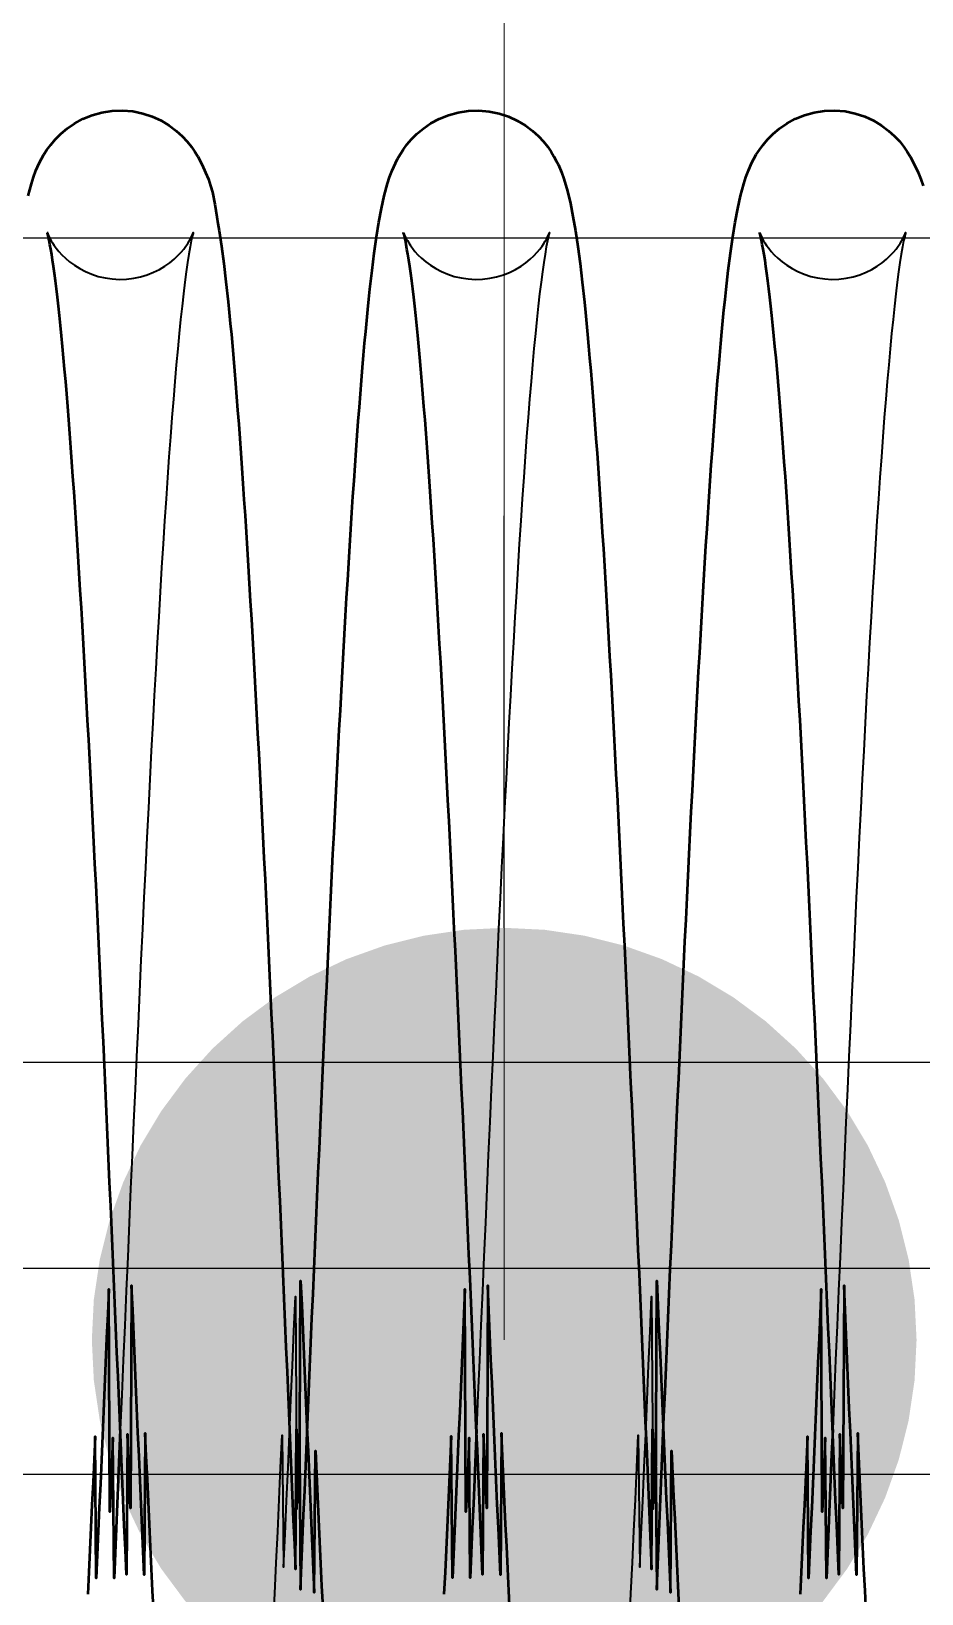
# Model space of a CAD drawing. Header units: millimetres. Extents: x 1448 to 104164, y -19509 to -89.
# Drawn here: x 81018.6 to 81061.8, y -3018.4 to -2942.6 of the extents above; entities that cross this region are included whole.
import ezdxf

# ---------------------------------------------------------------- set-up
doc = ezdxf.new("R2010")
doc.units = ezdxf.units.MM
doc.header["$LTSCALE"] = 60
doc.header["$MEASUREMENT"] = 0
doc.linetypes.add('CENTER', pattern=[2, 1.25, -0.25, 0.25, -0.25])
doc.layers.get('0').update_dxf_attribs({"linetype": 'CONTINUOUS'})
doc.layers.add('cen', color=14, linetype='CONTINUOUS')
doc.layers.add('가려진 것(ISO)', color=7, linetype='CONTINUOUS', lineweight=35)
doc.layers.add('가시적인 것(ISO)', color=7, linetype='CONTINUOUS', lineweight=50)
doc.styles.add('0T-OUT', font='H2GTRE.TTF')
doc.dimstyles.new('MAIN', dxfattribs={"dimtxt": 1.5, "dimasz": 0.5, "dimexe": 1, "dimexo": 2, "dimgap": 1, "dimtad": 1, "dimdec": 0, "dimdsep": 46, "dimlunit": 6, "dimtxsty": '0T-OUT', "dimblk": 'DOT', "dimcen": 2.5, "dimdle": 2, "dimclrd": 256, "dimclre": 256, "dimclrt": 3, "dimadec": 0, "dimazin": 0, "dimtfac": 1, "dimtdec": 0, "dimtix": 1, "dimtmove": 2, "dimatfit": 3, "dimldrblk": 'DOT', "dimfxl": 1, "dimtvp": 1, "dimtolj": 1, "dimtzin": 0, "dimlwd": 0, "dimlwe": 0, "dimarcsym": 0})

# ---------------------------------------------------------------- blocks, each defined once
blk = doc.blocks.new('토션스프링1')
at = {"layer": '가려진 것(ISO)', "flags": 128}
for points in [[(21462554.517, -50955408.884), (21462554.522, -50955408.9), (21462554.542, -50955408.952), (21462554.582, -50955409.046), (21462554.652, -50955409.194), (21462554.703, -50955409.288), (21462554.769, -50955409.397), (21462554.852, -50955409.52), (21462554.954, -50955409.657), (21462555.077, -50955409.808), (21462555.225, -50955409.971), (21462555.4, -50955410.141), (21462555.602, -50955410.313), (21462555.833, -50955410.482), (21462556.09, -50955410.642), (21462556.372, -50955410.789), (21462556.673, -50955410.916), (21462556.992, -50955411.019), (21462557.326, -50955411.096), (21462557.669, -50955411.145), (21462558.017, -50955411.164), (21462558.364, -50955411.152), (21462558.709, -50955411.11), (21462559.045, -50955411.039), (21462559.369, -50955410.942), (21462559.675, -50955410.821), (21462559.961, -50955410.678), (21462560.224, -50955410.52), (21462560.462, -50955410.353), (21462560.671, -50955410.181), (21462560.852, -50955410.01), (21462561.006, -50955409.845), (21462561.135, -50955409.69), (21462561.241, -50955409.547), (21462561.327, -50955409.42), (21462561.396, -50955409.309), (21462561.45, -50955409.212), (21462561.525, -50955409.061), (21462561.569, -50955408.961), (21462561.591, -50955408.905), (21462561.598, -50955408.885), (21462561.595, -50955408.895), (21462561.585, -50955408.932), (21462561.569, -50955408.993), (21462561.549, -50955409.076), (21462561.5, -50955409.3), (21462561.445, -50955409.588), (21462561.385, -50955409.936), (21462561.322, -50955410.341), (21462561.257, -50955410.799), (21462561.19, -50955411.307), (21462561.122, -50955411.862), (21462561.053, -50955412.461), (21462560.984, -50955413.106), (21462560.915, -50955413.796), (21462560.845, -50955414.528), (21462560.774, -50955415.303), (21462560.704, -50955416.119), (21462560.633, -50955416.975), (21462560.562, -50955417.869), (21462560.491, -50955418.8), (21462560.42, -50955419.768), (21462560.349, -50955420.771), (21462560.278, -50955421.812), (21462560.206, -50955422.889), (21462560.135, -50955424.003), (21462560.063, -50955425.15), (21462559.992, -50955426.331), (21462559.92, -50955427.544), (21462559.849, -50955428.786), (21462559.777, -50955430.058), (21462559.705, -50955431.358), (21462559.634, -50955432.685), (21462559.562, -50955434.036), (21462559.491, -50955435.413), (21462559.42, -50955436.816), (21462559.348, -50955438.247), (21462559.276, -50955439.702), (21462559.205, -50955441.182), (21462559.133, -50955442.683), (21462559.061, -50955444.204), (21462558.989, -50955445.745), (21462558.918, -50955447.302), (21462558.846, -50955448.876), (21462558.774, -50955450.463), (21462558.703, -50955452.064), (21462558.631, -50955453.675), (21462558.56, -50955455.3), (21462558.488, -50955456.939), (21462558.417, -50955458.591), (21462558.345, -50955460.254), (21462558.273, -50955461.926), (21462558.201, -50955463.606), (21462558.129, -50955465.292), (21462558.057, -50955466.982)], [(21462571.793, -50955408.884), (21462571.798, -50955408.9), (21462571.818, -50955408.952), (21462571.858, -50955409.045), (21462571.929, -50955409.189), (21462571.98, -50955409.282), (21462572.045, -50955409.391), (21462572.126, -50955409.514), (21462572.226, -50955409.652), (21462572.349, -50955409.803), (21462572.496, -50955409.966), (21462572.67, -50955410.136), (21462572.871, -50955410.308), (21462573.102, -50955410.477), (21462573.359, -50955410.638), (21462573.639, -50955410.785), (21462573.94, -50955410.912), (21462574.259, -50955411.016), (21462574.593, -50955411.094), (21462574.936, -50955411.144), (21462575.283, -50955411.164), (21462575.63, -50955411.153), (21462575.975, -50955411.111), (21462576.312, -50955411.041), (21462576.636, -50955410.945), (21462576.942, -50955410.824), (21462577.229, -50955410.682), (21462577.493, -50955410.525), (21462577.732, -50955410.357), (21462577.941, -50955410.186), (21462578.123, -50955410.015), (21462578.278, -50955409.85), (21462578.408, -50955409.693), (21462578.514, -50955409.551), (21462578.6, -50955409.424), (21462578.67, -50955409.312), (21462578.725, -50955409.214), (21462578.801, -50955409.063), (21462578.845, -50955408.962), (21462578.867, -50955408.905), (21462578.874, -50955408.885), (21462578.871, -50955408.895), (21462578.861, -50955408.931), (21462578.845, -50955408.992), (21462578.825, -50955409.075), (21462578.776, -50955409.298), (21462578.721, -50955409.585), (21462578.662, -50955409.934), (21462578.599, -50955410.339), (21462578.533, -50955410.797), (21462578.466, -50955411.304), (21462578.398, -50955411.858), (21462578.329, -50955412.458), (21462578.26, -50955413.103), (21462578.191, -50955413.793), (21462578.121, -50955414.525), (21462578.05, -50955415.3), (21462577.98, -50955416.115), (21462577.909, -50955416.97), (21462577.838, -50955417.864), (21462577.767, -50955418.794), (21462577.696, -50955419.76), (21462577.625, -50955420.765), (21462577.554, -50955421.807), (21462577.482, -50955422.886), (21462577.411, -50955424), (21462577.339, -50955425.148), (21462577.268, -50955426.329), (21462577.196, -50955427.541), (21462577.125, -50955428.783), (21462577.053, -50955430.054), (21462576.981, -50955431.352), (21462576.91, -50955432.676), (21462576.839, -50955434.027), (21462576.767, -50955435.405), (21462576.696, -50955436.812), (21462576.624, -50955438.244), (21462576.552, -50955439.701), (21462576.48, -50955441.181), (21462576.409, -50955442.682), (21462576.337, -50955444.203), (21462576.265, -50955445.743), (21462576.193, -50955447.299), (21462576.122, -50955448.871), (21462576.05, -50955450.456), (21462575.979, -50955452.054), (21462575.907, -50955453.666), (21462575.836, -50955455.294), (21462575.764, -50955456.936), (21462575.692, -50955458.59), (21462575.62, -50955460.254), (21462575.549, -50955461.927), (21462575.477, -50955463.607), (21462575.405, -50955465.293), (21462575.333, -50955466.981)], [(21462589.069, -50955408.884), (21462589.074, -50955408.9), (21462589.094, -50955408.952), (21462589.133, -50955409.046), (21462589.203, -50955409.194), (21462589.255, -50955409.288), (21462589.321, -50955409.397), (21462589.404, -50955409.52), (21462589.505, -50955409.657), (21462589.628, -50955409.808), (21462589.777, -50955409.971), (21462589.951, -50955410.141), (21462590.153, -50955410.313), (21462590.384, -50955410.482), (21462590.642, -50955410.642), (21462590.923, -50955410.789), (21462591.225, -50955410.916), (21462591.544, -50955411.019), (21462591.878, -50955411.096), (21462592.221, -50955411.145), (21462592.568, -50955411.164), (21462592.916, -50955411.152), (21462593.26, -50955411.11), (21462593.597, -50955411.039), (21462593.921, -50955410.942), (21462594.227, -50955410.821), (21462594.512, -50955410.678), (21462594.775, -50955410.52), (21462595.013, -50955410.353), (21462595.223, -50955410.181), (21462595.403, -50955410.01), (21462595.557, -50955409.845), (21462595.686, -50955409.69), (21462595.793, -50955409.547), (21462595.878, -50955409.42), (21462595.947, -50955409.309), (21462596.002, -50955409.212), (21462596.077, -50955409.061), (21462596.12, -50955408.961), (21462596.142, -50955408.905), (21462596.149, -50955408.885), (21462596.146, -50955408.895), (21462596.137, -50955408.932), (21462596.121, -50955408.993), (21462596.101, -50955409.076), (21462596.051, -50955409.3), (21462595.996, -50955409.588), (21462595.937, -50955409.936), (21462595.874, -50955410.341), (21462595.808, -50955410.799), (21462595.741, -50955411.307), (21462595.673, -50955411.862), (21462595.605, -50955412.461), (21462595.536, -50955413.106), (21462595.466, -50955413.796), (21462595.396, -50955414.528), (21462595.326, -50955415.303), (21462595.255, -50955416.119), (21462595.184, -50955416.975), (21462595.113, -50955417.869), (21462595.042, -50955418.8), (21462594.971, -50955419.768), (21462594.9, -50955420.771), (21462594.829, -50955421.812), (21462594.758, -50955422.889), (21462594.687, -50955424.003), (21462594.615, -50955425.15), (21462594.543, -50955426.331), (21462594.472, -50955427.544), (21462594.4, -50955428.786), (21462594.328, -50955430.058), (21462594.257, -50955431.358), (21462594.185, -50955432.685), (21462594.114, -50955434.036), (21462594.043, -50955435.413), (21462593.971, -50955436.816), (21462593.9, -50955438.247), (21462593.828, -50955439.702), (21462593.756, -50955441.182), (21462593.684, -50955442.683), (21462593.613, -50955444.204), (21462593.541, -50955445.745), (21462593.469, -50955447.302), (21462593.397, -50955448.876), (21462593.326, -50955450.463), (21462593.254, -50955452.064), (21462593.183, -50955453.675), (21462593.111, -50955455.3), (21462593.04, -50955456.939), (21462592.968, -50955458.591), (21462592.896, -50955460.254), (21462592.824, -50955461.926), (21462592.753, -50955463.606), (21462592.681, -50955465.292), (21462592.609, -50955466.982)], [(21462565.477, -50955476.418), (21462565.548, -50955474.94), (21462565.62, -50955473.44), (21462565.692, -50955471.919), (21462565.764, -50955470.378), (21462565.836, -50955468.82), (21462565.907, -50955467.246), (21462565.979, -50955473.657), (21462566.051, -50955472.056), (21462566.122, -50955470.443), (21462566.194, -50955468.82), (21462566.265, -50955467.183), (21462566.337, -50955465.534), (21462566.408, -50955463.872), (21462566.48, -50955462.202), (21462566.552, -50955460.523), (21462566.624, -50955470.837), (21462566.695, -50955469.147)], [(21462582.753, -50955476.413), (21462582.825, -50955474.934), (21462582.896, -50955473.433), (21462582.968, -50955471.913), (21462583.04, -50955470.373), (21462583.112, -50955468.817), (21462583.183, -50955467.245), (21462583.255, -50955473.659), (21462583.326, -50955472.061), (21462583.398, -50955470.451), (21462583.469, -50955468.826), (21462583.541, -50955467.186), (21462583.612, -50955465.534), (21462583.684, -50955463.871), (21462583.756, -50955462.2), (21462583.828, -50955460.521), (21462583.899, -50955470.836), (21462583.971, -50955469.147)]]:
    blk.add_lwpolyline(points, dxfattribs=at)
at = {"layer": '가시적인 것(ISO)', "flags": 128}
for points in [[(21462553.584, -50955407.116), (21462553.744, -50955406.52), (21462553.846, -50955406.21), (21462553.969, -50955405.882), (21462554.129, -50955405.52), (21462554.231, -50955405.321), (21462554.354, -50955405.107), (21462554.502, -50955404.875), (21462554.683, -50955404.629), (21462554.902, -50955404.37), (21462555.167, -50955404.104), (21462555.48, -50955403.84), (21462555.84, -50955403.593), (21462556.245, -50955403.374), (21462556.691, -50955403.193), (21462557.165, -50955403.06), (21462557.658, -50955402.984), (21462558.161, -50955402.967), (21462558.662, -50955403.008), (21462559.148, -50955403.108), (21462559.612, -50955403.262), (21462560.042, -50955403.461), (21462560.43, -50955403.693), (21462560.77, -50955403.948), (21462561.063, -50955404.213), (21462561.308, -50955404.476), (21462561.511, -50955404.73), (21462561.678, -50955404.971), (21462561.815, -50955405.197), (21462562.028, -50955405.602), (21462562.198, -50955405.97), (21462562.334, -50955406.308), (21462562.441, -50955406.624), (21462562.526, -50955406.926), (21462562.647, -50955407.512), (21462562.743, -50955408.121), (21462562.796, -50955408.451), (21462562.853, -50955408.803), (21462562.966, -50955409.56), (21462563.076, -50955410.387), (21462563.183, -50955411.286), (21462563.289, -50955412.256), (21462563.341, -50955412.768), (21462563.392, -50955413.298), (21462563.444, -50955413.846), (21462563.495, -50955414.412), (21462563.546, -50955414.996), (21462563.597, -50955415.598), (21462563.648, -50955416.218), (21462563.699, -50955416.856), (21462563.75, -50955417.513), (21462563.801, -50955418.189), (21462563.853, -50955418.883), (21462563.904, -50955419.596), (21462563.955, -50955420.327), (21462564.006, -50955421.075), (21462564.057, -50955421.841), (21462564.109, -50955422.624), (21462564.16, -50955423.424), (21462564.211, -50955424.24), (21462564.262, -50955425.071), (21462564.313, -50955425.918), (21462564.364, -50955426.781), (21462564.415, -50955427.657), (21462564.466, -50955428.548), (21462564.517, -50955429.453), (21462564.568, -50955430.371), (21462564.619, -50955431.303), (21462564.669, -50955432.247), (21462564.72, -50955433.205), (21462564.771, -50955434.178), (21462564.822, -50955435.165), (21462564.873, -50955436.165), (21462564.924, -50955437.178), (21462564.975, -50955438.204), (21462565.026, -50955439.241), (21462565.077, -50955440.289), (21462565.128, -50955441.348), (21462565.179, -50955442.418), (21462565.23, -50955443.497), (21462565.281, -50955444.585), (21462565.332, -50955445.682), (21462565.382, -50955446.787), (21462565.433, -50955447.9), (21462565.484, -50955449.019), (21462565.535, -50955450.145), (21462565.585, -50955451.278), (21462565.636, -50955452.419), (21462565.687, -50955453.568), (21462565.738, -50955454.724), (21462565.789, -50955455.887), (21462565.84, -50955457.057), (21462565.891, -50955458.232), (21462565.942, -50955459.413), (21462565.993, -50955460.597), (21462566.044, -50955461.786), (21462566.095, -50955462.978), (21462566.145, -50955464.173), (21462566.196, -50955465.37), (21462566.247, -50955466.568), (21462566.298, -50955467.767), (21462566.349, -50955468.966), (21462566.4, -50955470.165), (21462566.45, -50955471.363), (21462566.501, -50955472.561), (21462566.552, -50955473.761), (21462566.603, -50955466.961), (21462566.654, -50955468.161), (21462566.704, -50955469.361), (21462566.755, -50955470.559), (21462566.806, -50955459.756), (21462566.857, -50955460.951), (21462566.908, -50955462.142), (21462566.959, -50955463.331), (21462567.01, -50955464.515), (21462567.061, -50955465.694), (21462567.112, -50955466.868), (21462567.163, -50955468.036), (21462567.214, -50955469.198), (21462567.265, -50955470.352), (21462567.315, -50955471.499), (21462567.366, -50955472.637), (21462567.417, -50955473.77), (21462567.467, -50955474.895), (21462567.518, -50955468.014), (21462567.569, -50955469.126), (21462567.62, -50955470.23), (21462567.671, -50955471.326), (21462567.722, -50955472.413), (21462567.773, -50955473.49), (21462567.824, -50955474.557), (21462567.875, -50955475.613)], [(21462566.695, -50955469.147), (21462566.746, -50955467.946), (21462566.797, -50955474.743), (21462566.848, -50955473.54), (21462566.899, -50955472.338), (21462566.95, -50955471.136), (21462567.001, -50955469.936), (21462567.051, -50955468.738), (21462567.102, -50955467.543), (21462567.153, -50955466.347), (21462567.204, -50955465.152), (21462567.254, -50955463.958), (21462567.305, -50955462.766), (21462567.356, -50955461.575), (21462567.407, -50955460.388), (21462567.458, -50955459.204), (21462567.509, -50955458.024), (21462567.56, -50955456.849), (21462567.611, -50955455.679), (21462567.662, -50955454.515), (21462567.713, -50955453.358), (21462567.764, -50955452.207), (21462567.815, -50955451.064), (21462567.866, -50955449.929), (21462567.916, -50955448.803), (21462567.967, -50955447.687), (21462568.018, -50955446.579), (21462568.068, -50955445.478), (21462568.119, -50955444.386), (21462568.17, -50955443.301), (21462568.221, -50955442.225), (21462568.272, -50955441.159), (21462568.323, -50955440.103), (21462568.374, -50955439.056), (21462568.425, -50955438.021), (21462568.476, -50955436.997), (21462568.527, -50955435.985), (21462568.578, -50955434.985), (21462568.629, -50955433.999), (21462568.68, -50955433.025), (21462568.731, -50955432.066), (21462568.782, -50955431.121), (21462568.833, -50955430.191), (21462568.884, -50955429.276), (21462568.934, -50955428.376), (21462568.985, -50955427.49), (21462569.036, -50955426.619), (21462569.087, -50955425.761), (21462569.138, -50955424.919), (21462569.189, -50955424.091), (21462569.24, -50955423.279), (21462569.292, -50955422.482), (21462569.343, -50955421.701), (21462569.394, -50955420.937), (21462569.446, -50955420.189), (21462569.497, -50955419.459), (21462569.548, -50955418.745), (21462569.6, -50955418.049), (21462569.652, -50955417.371), (21462569.703, -50955416.712), (21462569.755, -50955416.071), (21462569.807, -50955415.448), (21462569.858, -50955414.845), (21462569.91, -50955414.262), (21462569.962, -50955413.698), (21462570.014, -50955413.155), (21462570.065, -50955412.632), (21462570.117, -50955412.128), (21462570.168, -50955411.643), (21462570.271, -50955410.729), (21462570.377, -50955409.885), (21462570.487, -50955409.105), (21462570.604, -50955408.387), (21462570.728, -50955407.724), (21462570.861, -50955407.113), (21462571.02, -50955406.518), (21462571.122, -50955406.209), (21462571.245, -50955405.88), (21462571.406, -50955405.518), (21462571.508, -50955405.318), (21462571.631, -50955405.104), (21462571.78, -50955404.872), (21462571.961, -50955404.625), (21462572.181, -50955404.367), (21462572.446, -50955404.101), (21462572.76, -50955403.837), (21462573.121, -50955403.59), (21462573.526, -50955403.371), (21462573.972, -50955403.191), (21462574.447, -50955403.059), (21462574.94, -50955402.983), (21462575.443, -50955402.967), (21462575.944, -50955403.009), (21462576.43, -50955403.11), (21462576.893, -50955403.264), (21462577.323, -50955403.464), (21462577.711, -50955403.696), (21462578.05, -50955403.951), (21462578.342, -50955404.217), (21462578.587, -50955404.48), (21462578.789, -50955404.734), (21462578.955, -50955404.975), (21462579.091, -50955405.199), (21462579.206, -50955405.407), (21462579.304, -50955405.601), (21462579.455, -50955405.955), (21462579.568, -50955406.277), (21462579.747, -50955406.881), (21462579.889, -50955407.482), (21462580.013, -50955408.115), (21462580.131, -50955408.809), (21462580.245, -50955409.57), (21462580.355, -50955410.398), (21462580.462, -50955411.295), (21462580.566, -50955412.262), (21462580.618, -50955412.772), (21462580.669, -50955413.3), (21462580.72, -50955413.846), (21462580.771, -50955414.411), (21462580.822, -50955414.994), (21462580.873, -50955415.595), (21462580.924, -50955416.215), (21462580.975, -50955416.854), (21462581.026, -50955417.512), (21462581.077, -50955418.189), (21462581.129, -50955418.885), (21462581.18, -50955419.599), (21462581.231, -50955420.331), (21462581.282, -50955421.08), (21462581.333, -50955421.846), (21462581.385, -50955422.629), (21462581.436, -50955423.429), (21462581.487, -50955424.244), (21462581.538, -50955425.075), (21462581.589, -50955425.922), (21462581.64, -50955426.783), (21462581.691, -50955427.658), (21462581.742, -50955428.548), (21462581.793, -50955429.452), (21462581.844, -50955430.369), (21462581.894, -50955431.3), (21462581.945, -50955432.245), (21462581.996, -50955433.206), (21462582.047, -50955434.18), (21462582.098, -50955435.168), (21462582.149, -50955436.169), (21462582.2, -50955437.183), (21462582.251, -50955438.209), (21462582.302, -50955439.246), (21462582.353, -50955440.295), (21462582.404, -50955441.354), (21462582.455, -50955442.423), (21462582.506, -50955443.501), (21462582.557, -50955444.588), (21462582.607, -50955445.684), (21462582.658, -50955446.787), (21462582.709, -50955447.898), (21462582.76, -50955449.016), (21462582.81, -50955450.141), (21462582.861, -50955451.276), (21462582.912, -50955452.419), (21462582.963, -50955453.569), (21462583.014, -50955454.727), (21462583.065, -50955455.892), (21462583.116, -50955457.062), (21462583.167, -50955458.238), (21462583.218, -50955459.419), (21462583.269, -50955460.603), (21462583.32, -50955461.792), (21462583.371, -50955462.983), (21462583.421, -50955464.177), (21462583.472, -50955465.372), (21462583.523, -50955466.569), (21462583.574, -50955467.766), (21462583.625, -50955468.964), (21462583.675, -50955470.161), (21462583.726, -50955471.359), (21462583.777, -50955472.559), (21462583.828, -50955473.761), (21462583.878, -50955466.962), (21462583.929, -50955468.164), (21462583.98, -50955469.365), (21462584.031, -50955470.564), (21462584.082, -50955459.762), (21462584.133, -50955460.956), (21462584.184, -50955462.148), (21462584.235, -50955463.336), (21462584.286, -50955464.519), (21462584.337, -50955465.698), (21462584.388, -50955466.871), (21462584.439, -50955468.037), (21462584.49, -50955469.197), (21462584.54, -50955470.349), (21462584.591, -50955471.494), (21462584.642, -50955472.634), (21462584.692, -50955473.768), (21462584.743, -50955474.895), (21462584.794, -50955468.016), (21462584.845, -50955469.129), (21462584.896, -50955470.234), (21462584.947, -50955471.33), (21462584.998, -50955472.417), (21462585.049, -50955473.494), (21462585.1, -50955474.561), (21462585.151, -50955475.618)], [(21462583.971, -50955469.147), (21462584.022, -50955467.947), (21462584.073, -50955474.745), (21462584.124, -50955473.544), (21462584.175, -50955472.344), (21462584.225, -50955471.145), (21462584.276, -50955469.947), (21462584.327, -50955468.75), (21462584.377, -50955467.551), (21462584.428, -50955466.353), (21462584.479, -50955465.156), (21462584.53, -50955463.96), (21462584.581, -50955462.766), (21462584.632, -50955461.575), (21462584.683, -50955460.387), (21462584.734, -50955459.203), (21462584.785, -50955458.023), (21462584.836, -50955456.848), (21462584.887, -50955455.679), (21462584.938, -50955454.516), (21462584.989, -50955453.36), (21462585.039, -50955452.211), (21462585.09, -50955451.07), (21462585.141, -50955449.938), (21462585.192, -50955448.814), (21462585.242, -50955447.697), (21462585.293, -50955446.586), (21462585.344, -50955445.484), (21462585.395, -50955444.389), (21462585.446, -50955443.303), (21462585.497, -50955442.226), (21462585.548, -50955441.159), (21462585.599, -50955440.101), (21462585.65, -50955439.055), (21462585.701, -50955438.019), (21462585.752, -50955436.995), (21462585.803, -50955435.984), (21462585.854, -50955434.985), (21462585.905, -50955433.999), (21462585.956, -50955433.028), (21462586.006, -50955432.07), (21462586.057, -50955431.127), (21462586.108, -50955430.199), (21462586.159, -50955429.285), (21462586.21, -50955428.383), (21462586.261, -50955427.496), (21462586.312, -50955426.622), (21462586.363, -50955425.763), (21462586.414, -50955424.919), (21462586.465, -50955424.09), (21462586.516, -50955423.276), (21462586.568, -50955422.478), (21462586.619, -50955421.697), (21462586.67, -50955420.932), (21462586.722, -50955420.184), (21462586.773, -50955419.453), (21462586.825, -50955418.74), (21462586.876, -50955418.045), (21462586.927, -50955417.368), (21462586.979, -50955416.71), (21462587.03, -50955416.07), (21462587.082, -50955415.451), (21462587.133, -50955414.851), (21462587.185, -50955414.27), (21462587.236, -50955413.71), (21462587.287, -50955413.169), (21462587.338, -50955412.646), (21462587.389, -50955412.143), (21462587.441, -50955411.657), (21462587.545, -50955410.739), (21462587.653, -50955409.889), (21462587.764, -50955409.105), (21462587.881, -50955408.385), (21462588.004, -50955407.725), (21462588.135, -50955407.116), (21462588.296, -50955406.52), (21462588.397, -50955406.21), (21462588.52, -50955405.882), (21462588.68, -50955405.52), (21462588.783, -50955405.321), (21462588.905, -50955405.107), (21462589.053, -50955404.875), (21462589.234, -50955404.629), (21462589.453, -50955404.37), (21462589.718, -50955404.104), (21462590.032, -50955403.84), (21462590.391, -50955403.593), (21462590.797, -50955403.374), (21462591.242, -50955403.193), (21462591.716, -50955403.06), (21462592.209, -50955402.984), (21462592.713, -50955402.967), (21462593.214, -50955403.008), (21462593.7, -50955403.108), (21462594.163, -50955403.262), (21462594.594, -50955403.461), (21462594.982, -50955403.693), (21462595.322, -50955403.948), (21462595.614, -50955404.213), (21462595.859, -50955404.476), (21462596.062, -50955404.73), (21462596.229, -50955404.971), (21462596.367, -50955405.197), (21462596.58, -50955405.602), (21462596.75, -50955405.97), (21462596.886, -50955406.308), (21462596.993, -50955406.624)], [(21462558.057, -50955466.982), (21462558.007, -50955468.182), (21462557.956, -50955469.384), (21462557.905, -50955470.585), (21462557.854, -50955471.786), (21462557.803, -50955472.986), (21462557.753, -50955474.184), (21462557.702, -50955467.38), (21462557.651, -50955468.578), (21462557.6, -50955469.775), (21462557.55, -50955470.971), (21462557.499, -50955460.166), (21462557.448, -50955461.359), (21462557.397, -50955462.55), (21462557.346, -50955463.738), (21462557.295, -50955464.921), (21462557.244, -50955466.101), (21462557.193, -50955467.276), (21462557.142, -50955468.445), (21462557.091, -50955469.608), (21462557.04, -50955470.765), (21462556.989, -50955471.914), (21462556.939, -50955473.055), (21462556.888, -50955474.188), (21462556.837, -50955467.312), (21462556.786, -50955468.428), (21462556.736, -50955469.537), (21462556.685, -50955470.639), (21462556.634, -50955471.733), (21462556.583, -50955472.819), (21462556.532, -50955473.895), (21462556.481, -50955474.962)], [(21462575.333, -50955466.981), (21462575.282, -50955468.181), (21462575.232, -50955469.381), (21462575.181, -50955470.581), (21462575.13, -50955471.78), (21462575.079, -50955472.977), (21462575.029, -50955474.175), (21462574.978, -50955467.374), (21462574.927, -50955468.573), (21462574.876, -50955469.772), (21462574.825, -50955470.97), (21462574.774, -50955460.166), (21462574.723, -50955461.36), (21462574.672, -50955462.551), (21462574.622, -50955463.739), (21462574.571, -50955464.923), (21462574.52, -50955466.102), (21462574.469, -50955467.276), (21462574.418, -50955468.445), (21462574.367, -50955469.607), (21462574.316, -50955470.761), (21462574.265, -50955471.909), (21462574.215, -50955473.048), (21462574.164, -50955474.179), (21462574.113, -50955467.304), (21462574.062, -50955468.422), (21462574.012, -50955469.533), (21462573.961, -50955470.636), (21462573.91, -50955471.732), (21462573.859, -50955472.818), (21462573.808, -50955473.895), (21462573.757, -50955474.963)], [(21462559.678, -50955475.872), (21462559.627, -50955474.813), (21462559.576, -50955473.745), (21462559.525, -50955472.667), (21462559.474, -50955471.579), (21462559.423, -50955470.484), (21462559.372, -50955469.38), (21462559.321, -50955468.269), (21462559.271, -50955467.151), (21462559.22, -50955474.027), (21462559.169, -50955472.893), (21462559.118, -50955471.752), (21462559.068, -50955470.602), (21462559.017, -50955469.445), (21462558.966, -50955468.281), (21462558.915, -50955467.111), (21462558.864, -50955465.936), (21462558.813, -50955464.756), (21462558.762, -50955463.571), (21462558.711, -50955462.383), (21462558.66, -50955461.191), (21462558.609, -50955459.997), (21462558.558, -50955470.801), (21462558.507, -50955469.604), (21462558.457, -50955468.406), (21462558.406, -50955467.208), (21462558.355, -50955474.011), (21462558.304, -50955472.814), (21462558.254, -50955471.615), (21462558.203, -50955470.414), (21462558.152, -50955469.213), (21462558.101, -50955468.013), (21462558.05, -50955466.812), (21462557.999, -50955465.613), (21462557.948, -50955464.416), (21462557.897, -50955463.221), (21462557.846, -50955462.029), (21462557.795, -50955460.841), (21462557.745, -50955459.657), (21462557.694, -50955458.479), (21462557.643, -50955457.305), (21462557.592, -50955456.138), (21462557.541, -50955454.977), (21462557.49, -50955453.824), (21462557.44, -50955452.678), (21462557.389, -50955451.539), (21462557.338, -50955450.406), (21462557.287, -50955449.279), (21462557.237, -50955448.159), (21462557.186, -50955447.047), (21462557.135, -50955445.942), (21462557.084, -50955444.846), (21462557.033, -50955443.758), (21462556.982, -50955442.681), (21462556.931, -50955441.613), (21462556.88, -50955440.556), (21462556.829, -50955439.511), (21462556.778, -50955438.477), (21462556.727, -50955437.455), (21462556.677, -50955436.447), (21462556.626, -50955435.452), (21462556.575, -50955434.471), (21462556.525, -50955433.504), (21462556.474, -50955432.55), (21462556.423, -50955431.609), (21462556.373, -50955430.681), (21462556.322, -50955429.766), (21462556.271, -50955428.866), (21462556.22, -50955427.98), (21462556.169, -50955427.108), (21462556.118, -50955426.253), (21462556.068, -50955425.413), (21462556.017, -50955424.589), (21462555.966, -50955423.782), (21462555.915, -50955422.992), (21462555.864, -50955422.22), (21462555.814, -50955421.466), (21462555.763, -50955420.731), (21462555.713, -50955420.015), (21462555.663, -50955419.318), (21462555.612, -50955418.64), (21462555.562, -50955417.98), (21462555.511, -50955417.339), (21462555.461, -50955416.716), (21462555.41, -50955416.112), (21462555.36, -50955415.528), (21462555.309, -50955414.964), (21462555.259, -50955414.421), (21462555.209, -50955413.899), (21462555.159, -50955413.399), (21462555.11, -50955412.92), (21462555.061, -50955412.465), (21462555.012, -50955412.033), (21462554.964, -50955411.624), (21462554.916, -50955411.239), (21462554.869, -50955410.879), (21462554.823, -50955410.544), (21462554.777, -50955410.235), (21462554.732, -50955409.95), (21462554.687, -50955409.692), (21462554.645, -50955409.464), (21462554.606, -50955409.269), (21462554.573, -50955409.11), (21462554.545, -50955408.991), (21462554.525, -50955408.913), (21462554.517, -50955408.884)], [(21462592.609, -50955466.982), (21462592.558, -50955468.182), (21462592.507, -50955469.384), (21462592.456, -50955470.585), (21462592.405, -50955471.786), (21462592.355, -50955472.986), (21462592.304, -50955474.184), (21462592.253, -50955467.38), (21462592.203, -50955468.578), (21462592.152, -50955469.775), (21462592.101, -50955470.971), (21462592.05, -50955460.166), (21462591.999, -50955461.359), (21462591.948, -50955462.55), (21462591.897, -50955463.738), (21462591.846, -50955464.921), (21462591.795, -50955466.101), (21462591.744, -50955467.276), (21462591.693, -50955468.445), (21462591.643, -50955469.608), (21462591.592, -50955470.765), (21462591.541, -50955471.914), (21462591.49, -50955473.055), (21462591.439, -50955474.188), (21462591.389, -50955467.312), (21462591.338, -50955468.428), (21462591.287, -50955469.537), (21462591.236, -50955470.639), (21462591.185, -50955471.733), (21462591.135, -50955472.819), (21462591.084, -50955473.895), (21462591.033, -50955474.962)], [(21462576.953, -50955475.862), (21462576.902, -50955474.804), (21462576.851, -50955473.737), (21462576.8, -50955472.66), (21462576.749, -50955471.574), (21462576.699, -50955470.48), (21462576.648, -50955469.379), (21462576.597, -50955468.27), (21462576.546, -50955467.152), (21462576.496, -50955474.025), (21462576.445, -50955472.889), (21462576.394, -50955471.745), (21462576.343, -50955470.594), (21462576.292, -50955469.435), (21462576.241, -50955468.27), (21462576.19, -50955467.1), (21462576.139, -50955465.924), (21462576.088, -50955464.744), (21462576.037, -50955463.56), (21462575.986, -50955462.372), (21462575.935, -50955461.182), (21462575.885, -50955459.989), (21462575.834, -50955470.795), (21462575.783, -50955469.6), (21462575.732, -50955468.405), (21462575.682, -50955467.209), (21462575.631, -50955474.011), (21462575.58, -50955472.811), (21462575.529, -50955471.61), (21462575.478, -50955470.407), (21462575.427, -50955469.205), (21462575.377, -50955468.002), (21462575.326, -50955466.801), (21462575.275, -50955465.601), (21462575.224, -50955464.404), (21462575.173, -50955463.209), (21462575.122, -50955462.018), (21462575.071, -50955460.83), (21462575.02, -50955459.648), (21462574.969, -50955458.47), (21462574.918, -50955457.299), (21462574.867, -50955456.133), (21462574.817, -50955454.975), (21462574.766, -50955453.824), (21462574.715, -50955452.677), (21462574.665, -50955451.536), (21462574.614, -50955450.401), (21462574.563, -50955449.272), (21462574.512, -50955448.151), (21462574.461, -50955447.037), (21462574.41, -50955445.931), (21462574.359, -50955444.834), (21462574.308, -50955443.747), (21462574.257, -50955442.669), (21462574.206, -50955441.602), (21462574.155, -50955440.546), (21462574.105, -50955439.502), (21462574.054, -50955438.469), (21462574.003, -50955437.45), (21462573.952, -50955436.444), (21462573.902, -50955435.451), (21462573.851, -50955434.471), (21462573.8, -50955433.503), (21462573.75, -50955432.547), (21462573.699, -50955431.605), (21462573.648, -50955430.675), (21462573.597, -50955429.759), (21462573.546, -50955428.858), (21462573.495, -50955427.971), (21462573.444, -50955427.099), (21462573.394, -50955426.243), (21462573.343, -50955425.403), (21462573.292, -50955424.58), (21462573.241, -50955423.774), (21462573.191, -50955422.985), (21462573.14, -50955422.214), (21462573.089, -50955421.462), (21462573.039, -50955420.729), (21462572.989, -50955420.014), (21462572.938, -50955419.317), (21462572.888, -50955418.638), (21462572.837, -50955417.977), (21462572.787, -50955417.335), (21462572.736, -50955416.711), (21462572.685, -50955416.107), (21462572.635, -50955415.523), (21462572.585, -50955414.96), (21462572.535, -50955414.417), (21462572.485, -50955413.895), (21462572.435, -50955413.396), (21462572.386, -50955412.918), (21462572.337, -50955412.463), (21462572.289, -50955412.032), (21462572.24, -50955411.624), (21462572.193, -50955411.24), (21462572.146, -50955410.88), (21462572.098, -50955410.544), (21462572.052, -50955410.232), (21462572.006, -50955409.947), (21462571.962, -50955409.69), (21462571.921, -50955409.464), (21462571.884, -50955409.271), (21462571.851, -50955409.113), (21462571.822, -50955408.992), (21462571.801, -50955408.913), (21462571.793, -50955408.884)], [(21462594.229, -50955475.872), (21462594.178, -50955474.813), (21462594.127, -50955473.745), (21462594.076, -50955472.667), (21462594.025, -50955471.579), (21462593.974, -50955470.484), (21462593.924, -50955469.38), (21462593.873, -50955468.269), (21462593.822, -50955467.151), (21462593.771, -50955474.027), (21462593.721, -50955472.893), (21462593.67, -50955471.752), (21462593.619, -50955470.602), (21462593.568, -50955469.445), (21462593.517, -50955468.281), (21462593.466, -50955467.111), (21462593.415, -50955465.936), (21462593.364, -50955464.756), (21462593.314, -50955463.571), (21462593.263, -50955462.383), (21462593.212, -50955461.191), (21462593.161, -50955459.997), (21462593.11, -50955470.801), (21462593.059, -50955469.604), (21462593.008, -50955468.406), (21462592.957, -50955467.208), (21462592.907, -50955474.011), (21462592.856, -50955472.814), (21462592.805, -50955471.615), (21462592.754, -50955470.414), (21462592.704, -50955469.213), (21462592.653, -50955468.013), (21462592.602, -50955466.812), (21462592.551, -50955465.613), (21462592.5, -50955464.416), (21462592.449, -50955463.221), (21462592.398, -50955462.029), (21462592.347, -50955460.841), (21462592.296, -50955459.657), (21462592.245, -50955458.479), (21462592.194, -50955457.305), (21462592.143, -50955456.138), (21462592.093, -50955454.977), (21462592.042, -50955453.824), (21462591.991, -50955452.678), (21462591.941, -50955451.539), (21462591.89, -50955450.406), (21462591.839, -50955449.279), (21462591.788, -50955448.159), (21462591.737, -50955447.047), (21462591.686, -50955445.942), (21462591.635, -50955444.846), (21462591.584, -50955443.758), (21462591.533, -50955442.681), (21462591.483, -50955441.613), (21462591.432, -50955440.556), (21462591.381, -50955439.511), (21462591.33, -50955438.477), (21462591.279, -50955437.455), (21462591.228, -50955436.447), (21462591.177, -50955435.452), (21462591.127, -50955434.471), (21462591.076, -50955433.504), (21462591.025, -50955432.55), (21462590.975, -50955431.609), (21462590.924, -50955430.681), (21462590.873, -50955429.766), (21462590.822, -50955428.866), (21462590.772, -50955427.98), (21462590.721, -50955427.108), (21462590.67, -50955426.253), (21462590.619, -50955425.413), (21462590.568, -50955424.589), (21462590.517, -50955423.782), (21462590.467, -50955422.992), (21462590.416, -50955422.22), (21462590.365, -50955421.466), (21462590.315, -50955420.731), (21462590.264, -50955420.015), (21462590.214, -50955419.318), (21462590.164, -50955418.64), (21462590.113, -50955417.98), (21462590.063, -50955417.339), (21462590.012, -50955416.716), (21462589.962, -50955416.112), (21462589.911, -50955415.528), (21462589.861, -50955414.964), (21462589.81, -50955414.421), (21462589.76, -50955413.899), (21462589.711, -50955413.399), (21462589.661, -50955412.92), (21462589.612, -50955412.465), (21462589.564, -50955412.033), (21462589.516, -50955411.624), (21462589.468, -50955411.239), (21462589.421, -50955410.879), (21462589.375, -50955410.544), (21462589.329, -50955410.235), (21462589.283, -50955409.95), (21462589.239, -50955409.692), (21462589.196, -50955409.464), (21462589.158, -50955409.269), (21462589.124, -50955409.11), (21462589.097, -50955408.991), (21462589.077, -50955408.913), (21462589.069, -50955408.884)]]:
    blk.add_lwpolyline(points, dxfattribs=at)
blk = doc.blocks.new('토션스프링12345')
blk.add_blockref('토션스프링1', (1400.606, -3974.283))
blk = doc.blocks.new('_Dot')
at = {"color": 0, "linetype": 'ByBlock', "lineweight": -2}
blk.add_line((-0.5, 0), (-1, 0), dxfattribs=at)
at = {"color": 0, "linetype": 'ByBlock', "const_width": 0.5}
blk.add_lwpolyline([(-0.25, 0, 1), (0.25, 0, 1)], format="xyb", close=True, dxfattribs=at)
blk = doc.blocks.new('DOT')
at = {"color": 0, "linetype": 'ByBlock'}
blk.add_line((-0.5, 0), (-1, 0), dxfattribs=at)
at = {"color": 0, "linetype": 'ByBlock', "const_width": 0.5}
blk.add_lwpolyline([(-0.25, 0, 1), (0.25, 0, 1)], format="xyb", close=True, dxfattribs=at)

msp = doc.modelspace()

# ---------------------------------------------------------------- linework, layer by layer
at = {"color": 3}
for p, q in [((79782.442, -2952.641), (85582.442, -2952.641)), ((80987.372, -2952.641), (82025.398, -2952.641)), ((79607.442, -2992.641), (85865.368, -2992.641)), ((79607.442, -3012.641), (85865.368, -3012.641))]:
    msp.add_line(p, q, dxfattribs=at)
at = {"layer": 'cen', "linetype": 'CENTER'}
msp.add_line((79557.442, -3002.641), (85915.368, -3002.641), dxfattribs=at)

# ---------------------------------------------------------------- block references
msp.add_blockref('토션스프링12345', (-21382935.757, 50956430.79))

# ---------------------------------------------------------------- leaders
msp.add_leader([(81041.527, -3006.124), (81041.527, -2600.492, 1.839), (81138.392, -2600.492, 1.839)], dimstyle='MAIN', override={"dimscale": 20, "dimasz": 2, "dimtad": 0, "dimldrblk": 'DOT', "dimfxl": 2, "dimarcsym": 2})

doc.saveas('drawing.dxf')
